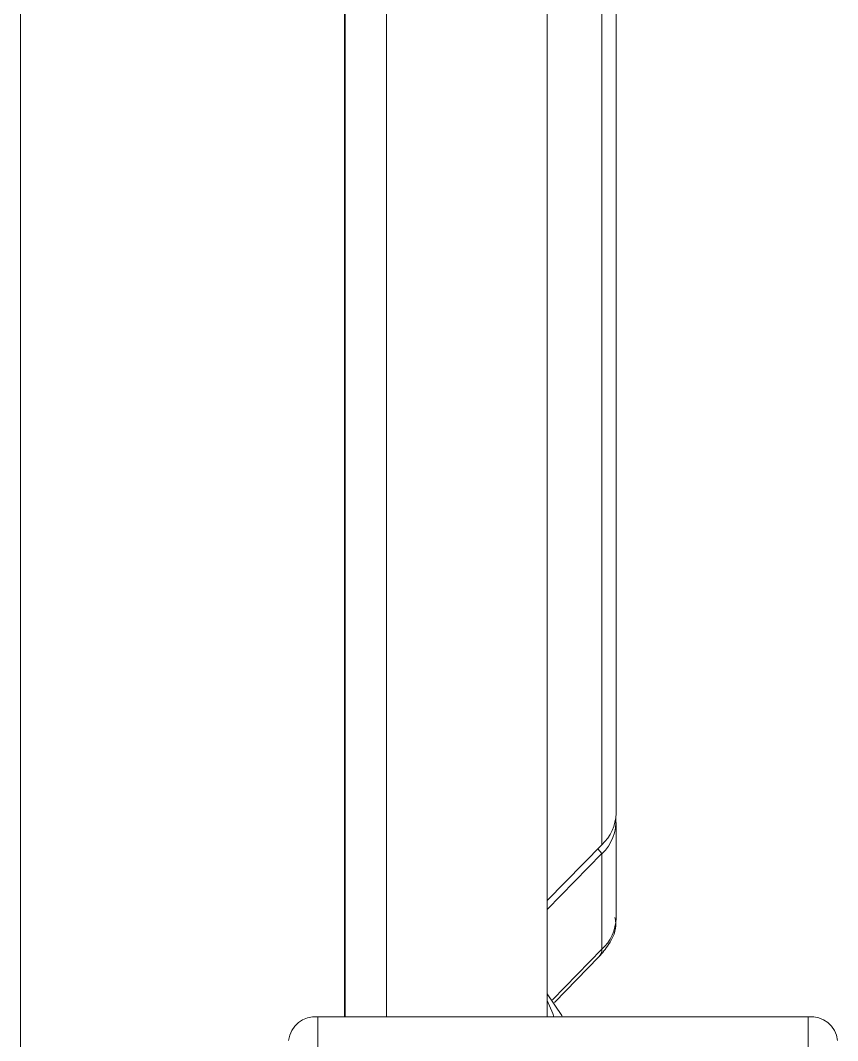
# Model space of a CAD drawing. Header units: millimetres. Extents: x -331 to 5585, y -2655 to 1513.
# Drawn here: x 4997.61 to 5019.94, y 789.34 to 817.22 of the extents above; entities that cross this region are included whole.
import ezdxf

# ---------------------------------------------------------------- set-up
doc = ezdxf.new("R2010")
doc.units = ezdxf.units.MM

msp = doc.modelspace()

# ---------------------------------------------------------------- linework, layer by layer
at = {"color": 7, "linetype": 'Continuous', "lineweight": 15}
for p, q in [((5013.887, 795.545), (5013.887, 901.654)), ((5012.009, 789.994), (5012.009, 900.245)), ((5013.887, 792.687), (5013.887, 795.3)), ((5013.5, 794.694), (5012.009, 793.168)), ((5013.5, 794.449), (5012.009, 792.923)), ((5013.5, 791.836), (5013.5, 794.449)), ((5012.205, 790.383), (5013.422, 791.628)), ((5005.742, 789.994), (5005.742, 783.326)), ((5005.742, 789.994), (5019.142, 789.994)), ((5019.142, 783.326), (5019.142, 789.994))]:
    msp.add_line(p, q, dxfattribs=at)
at = {"color": 8, "linetype": 'Continuous', "lineweight": 15}
for p, q in [((5013.5, 901.186), (5013.5, 794.694)), ((5007.612, 898.31), (5007.612, 789.993)), ((5006.47, 897.807), (5006.47, 789.994)), ((5006.485, 897.814), (5006.485, 789.993)), ((4997.612, 893.909), (4997.612, 785.321)), ((5013.5, 794.449), (5013.393, 794.584)), ((5012.15, 790.455), (5013.5, 791.836))]:
    msp.add_line(p, q, dxfattribs=at)
at = {"color": 7, "linetype": 'Continuous', "lineweight": 15, "flags": 128}
for points in [[(5012.009, 790.617), (5012.402, 790.029), (5012.416, 789.993)], [(5012.184, 789.994), (5012.164, 790.078), (5012.009, 790.437)]]:
    msp.add_lwpolyline(points, dxfattribs=at)
at = {"color": 7, "linetype": 'Continuous', "lineweight": 15}
for centre, radius, start, end in [((5012.688, 795.577), 1.2, 312.5982, 358.471), ((5012.708, 795.318), 1.176, 312.3132, 5.0703), ((5005.675, 789.259), 0.738, 84.8214, 173.6458), ((5019.208, 789.259), 0.738, 6.356, 95.1788)]:
    msp.add_arc(centre, radius, start, end, dxfattribs=at)
at = {"color": 8, "linetype": 'Continuous', "lineweight": 15}
for centre, radius, start, end in [((5012.688, 792.719), 1.2, 312.5982, 358.471), ((5013.213, 791.825), 0.287, 316.7108, 2.1625)]:
    msp.add_arc(centre, radius, start, end, dxfattribs=at)
at = {"color": 7, "linetype": 'Continuous', "lineweight": 15}
msp.add_open_spline([(5013.422, 791.628), (5013.513, 791.736), (5013.742, 792.01), (5013.917, 792.4), (5013.868, 792.652), (5013.859, 792.7)], degree=3, knots=[0, 0, 0, 0, 0.347668, 0.878141, 1, 1, 1, 1], dxfattribs=at)

doc.saveas('drawing.dxf')
